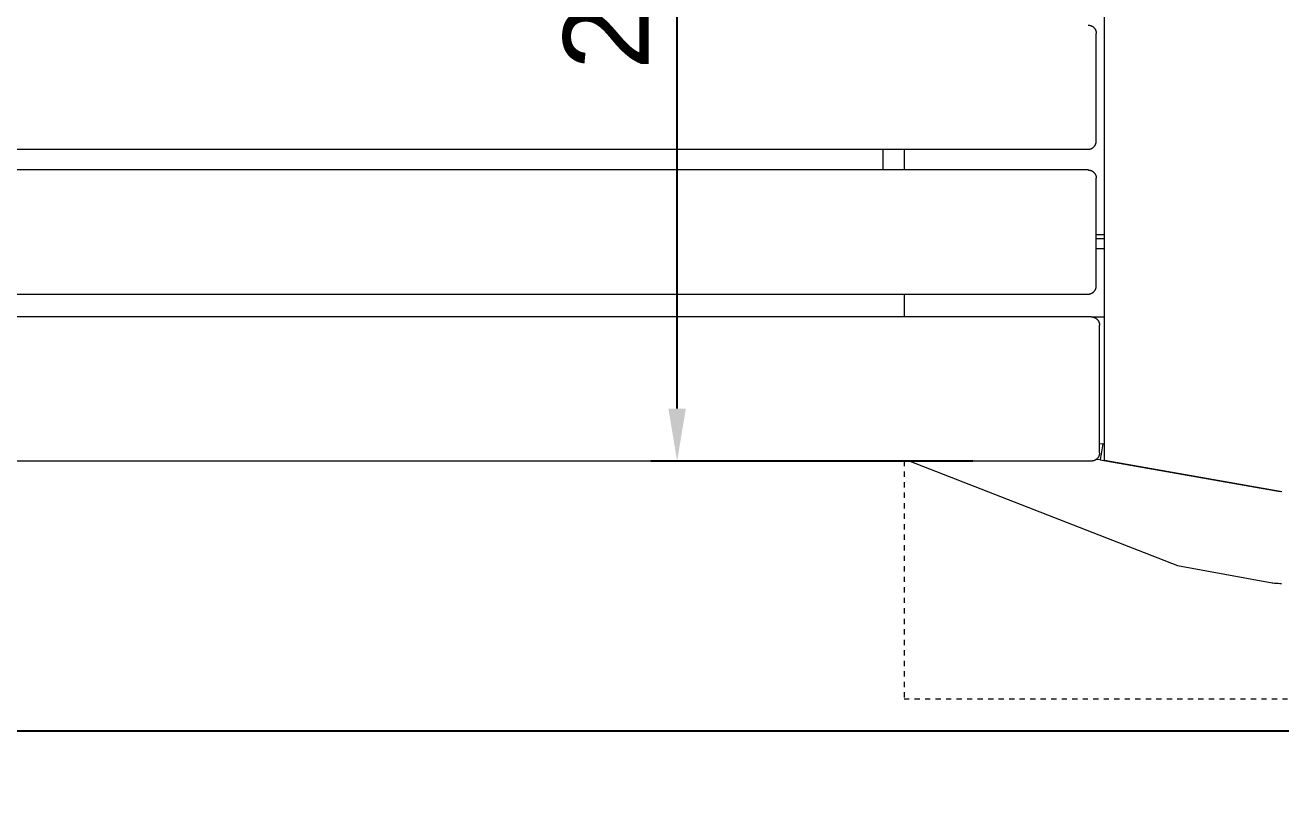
# Model space of a CAD drawing. Header units: inches. Extents: x -9 to 197, y 0 to 134.
# Drawn here: x 89.01 to 112.9, y 48.12 to 62.63 of the extents above; entities that cross this region are included whole.
import ezdxf

# ---------------------------------------------------------------- set-up
doc = ezdxf.new("R2010")
doc.units = ezdxf.units.IN
doc.linetypes.add('HIDDEN', pattern=[1.905, 1.27, -0.635])
for name, color, linetype, lineweight in [('ZANO_R', 7, 'Continuous', 0), ('ZANO_R_przerywana', 250, 'HIDDEN', 0), ('ZANO_W', 1, 'Continuous', 0)]:
    doc.layers.add(name, color=color, linetype=linetype, lineweight=lineweight)
doc.styles.get("Standard").update_dxf_attribs({"font": 'arial.ttf'})
doc.dimstyles.new('amerykanie', dxfattribs={"dimtxt": 50, "dimasz": 50, "dimexe": 0.5, "dimexo": 0.5, "dimgap": 1, "dimtad": 1, "dimdec": 0, "dimzin": 0, "dimlunit": 5, "dimtxsty": 'Standard', "dimcen": 0.09, "dimclrd": 1, "dimclre": 1, "dimclrt": 1, "dimazin": 0, "dimtfac": 1, "dimtdec": 0, "dimtmove": 0, "dimatfit": 3, "dimfxl": 1, "dimtzin": 0, "dimarcsym": 1})

# ---------------------------------------------------------------- blocks, each defined once
blk = doc.blocks.new('*D388')
at = {"layer": 'ZANO_W', "color": 1, "lineweight": -2}
for p, q in [((107.041, 76.796), (100.913, 76.796)), ((101.413, 55.34), (101.413, 75.796)), ((107.041, 54.34), (100.913, 54.34))]:
    blk.add_line(p, q, dxfattribs=at)
at = {"layer": 'ZANO_W', "color": 1}
for points in [[(101.579, 75.796), (101.246, 75.796), (101.413, 76.796)], [(101.246, 55.34), (101.579, 55.34), (101.413, 54.34)]]:
    blk.add_solid(points, dxfattribs=at)
at = {"layer": 'ZANO_W', "color": 1, "insert": (100.072, 65.568), "char_height": 1.625, "attachment_point": 5, "rotation": 90}
blk.add_mtext('22 7/16', dxfattribs=at)
blk = doc.blocks.new('*D390')
at = {"layer": 'ZANO_W', "color": 1, "lineweight": -2}
for p, q in [((-4.708, 58.238), (-4.708, 48.705)), ((125.213, 58.239), (125.213, 48.705)), ((-3.708, 49.205), (124.213, 49.205))]:
    blk.add_line(p, q, dxfattribs=at)
at = {"layer": 'ZANO_W', "color": 1}
for points in [[(-3.708, 49.372), (-3.708, 49.039), (-4.708, 49.205)], [(124.213, 49.039), (124.213, 49.372), (125.213, 49.205)]]:
    blk.add_solid(points, dxfattribs=at)
at = {"layer": 'ZANO_W', "color": 1, "insert": (60.252, 50.546), "char_height": 1.625, "attachment_point": 5}
blk.add_mtext('129 15/16', dxfattribs=at)

msp = doc.modelspace()

# ---------------------------------------------------------------- linework, layer by layer
at = {"layer": 'ZANO_R'}
for p, q in [((109.54595, 54.34991), (109.54595, 63.15362)), ((109.23097, 62.63485), (109.23635, 62.63476)), ((109.23635, 62.63476), (109.24172, 62.63448)), ((109.24172, 62.63448), (109.24708, 62.63403)), ((109.24708, 62.63403), (109.25242, 62.63339)), ((109.25242, 62.63339), (109.25773, 62.63256)), ((109.25773, 62.63256), (109.26301, 62.63156)), ((109.26301, 62.63156), (109.26826, 62.63037)), ((109.26826, 62.63037), (109.27346, 62.62901)), ((109.27346, 62.62901), (109.27861, 62.62747)), ((109.27861, 62.62747), (109.28371, 62.62576)), ((109.28371, 62.62576), (109.28875, 62.62387)), ((109.28875, 62.62387), (109.29372, 62.62181)), ((109.29372, 62.62181), (109.29861, 62.61959)), ((109.29861, 62.61959), (109.30343, 62.6172)), ((109.30343, 62.6172), (109.30816, 62.61464)), ((109.30816, 62.61464), (109.3128, 62.61192)), ((109.3128, 62.61192), (109.31735, 62.60905)), ((109.31735, 62.60905), (109.32179, 62.60603)), ((109.32179, 62.60603), (109.32613, 62.60285)), ((109.32613, 62.60285), (109.33036, 62.59953)), ((109.33036, 62.59953), (109.33447, 62.59606)), ((109.33447, 62.59606), (109.33847, 62.59246)), ((109.33847, 62.59246), (109.34233, 62.58873)), ((109.34233, 62.58873), (109.34607, 62.58486)), ((109.34607, 62.58486), (109.34967, 62.58087)), ((109.34967, 62.58087), (109.35314, 62.57675)), ((109.35314, 62.57675), (109.35646, 62.57252)), ((109.35646, 62.57252), (109.35963, 62.56818)), ((109.35963, 62.56818), (109.36266, 62.56374)), ((109.36266, 62.56374), (109.36553, 62.55919)), ((109.36553, 62.55919), (109.36825, 62.55455)), ((109.36825, 62.55455), (109.3708, 62.54982)), ((109.3708, 62.54982), (109.37319, 62.545)), ((109.37319, 62.545), (109.37542, 62.54011)), ((109.37542, 62.54011), (109.37748, 62.53514)), ((109.37748, 62.53514), (109.37937, 62.5301)), ((109.37937, 62.5301), (109.38108, 62.52501)), ((109.38108, 62.52501), (109.38262, 62.51985)), ((109.38262, 62.51985), (109.38398, 62.51465)), ((109.38398, 62.51465), (109.38517, 62.50941)), ((109.38517, 62.50941), (109.38617, 62.50412)), ((109.38617, 62.50412), (109.38699, 62.49881)), ((109.38699, 62.49881), (109.38763, 62.49347)), ((109.38763, 62.49347), (109.38809, 62.48811)), ((109.38809, 62.48811), (109.38837, 62.48274)), ((109.38837, 62.48274), (109.38846, 62.47736)), ((109.38846, 60.43003), (109.38846, 62.47736)), ((18.19535, 60.27254), (109.23097, 60.27254)), ((105.33316, 59.87882), (105.33316, 60.27254)), ((105.73002, 60.27254), (105.73002, 59.87882)), ((109.23097, 60.27254), (109.23635, 60.27263)), ((109.23635, 60.27263), (109.24172, 60.27291)), ((109.24172, 60.27291), (109.24708, 60.27337)), ((109.24708, 60.27337), (109.25242, 60.27401)), ((109.25242, 60.27401), (109.25773, 60.27483)), ((109.25773, 60.27483), (109.26301, 60.27584)), ((109.26301, 60.27584), (109.26826, 60.27702)), ((109.26826, 60.27702), (109.27346, 60.27838)), ((109.27346, 60.27838), (109.27861, 60.27992)), ((109.27861, 60.27992), (109.28371, 60.28163)), ((109.28371, 60.28163), (109.28875, 60.28352)), ((109.28875, 60.28352), (109.29372, 60.28558)), ((109.29372, 60.28558), (109.29861, 60.28781)), ((109.29861, 60.28781), (109.30343, 60.2902)), ((109.30343, 60.2902), (109.30816, 60.29275)), ((109.30816, 60.29275), (109.3128, 60.29547)), ((109.3128, 60.29547), (109.31735, 60.29834)), ((109.31735, 60.29834), (109.32179, 60.30137)), ((109.32179, 60.30137), (109.32613, 60.30454)), ((109.32613, 60.30454), (109.33036, 60.30786)), ((109.33036, 60.30786), (109.33447, 60.31133)), ((109.33447, 60.31133), (109.33847, 60.31493)), ((109.33847, 60.31493), (109.34233, 60.31867)), ((109.34233, 60.31867), (109.34607, 60.32254)), ((109.34607, 60.32254), (109.34967, 60.32653)), ((109.34967, 60.32653), (109.35314, 60.33064)), ((109.35314, 60.33064), (109.35646, 60.33487)), ((109.35646, 60.33487), (109.35963, 60.33921)), ((109.35963, 60.33921), (109.36266, 60.34365)), ((109.36266, 60.34365), (109.36553, 60.3482)), ((109.36553, 60.3482), (109.36825, 60.35284)), ((109.36825, 60.35284), (109.3708, 60.35757)), ((109.3708, 60.35757), (109.37319, 60.36239)), ((109.37319, 60.36239), (109.37542, 60.36729)), ((109.37542, 60.36729), (109.37748, 60.37225)), ((109.37748, 60.37225), (109.37937, 60.37729)), ((109.37937, 60.37729), (109.38108, 60.38239)), ((109.38108, 60.38239), (109.38262, 60.38754)), ((109.38262, 60.38754), (109.38398, 60.39274)), ((109.38398, 60.39274), (109.38517, 60.39799)), ((109.38517, 60.39799), (109.38617, 60.40327)), ((109.38617, 60.40327), (109.38699, 60.40858)), ((109.38699, 60.40858), (109.38763, 60.41392)), ((109.38763, 60.41392), (109.38809, 60.41928)), ((109.38809, 60.41928), (109.38837, 60.42465)), ((109.38837, 60.42465), (109.38846, 60.43003)), ((109.23097, 59.87882), (19.20311, 59.87882)), ((109.23097, 59.87882), (109.23635, 59.87873)), ((109.23635, 59.87873), (109.24172, 59.87846)), ((109.24172, 59.87846), (109.24708, 59.878)), ((109.24708, 59.878), (109.25242, 59.87736)), ((109.25242, 59.87736), (109.25773, 59.87653)), ((109.25773, 59.87653), (109.26301, 59.87553)), ((109.26301, 59.87553), (109.26826, 59.87435)), ((109.26826, 59.87435), (109.27346, 59.87298)), ((109.27346, 59.87298), (109.27861, 59.87144)), ((109.27861, 59.87144), (109.28371, 59.86973)), ((109.28371, 59.86973), (109.28875, 59.86784)), ((109.28875, 59.86784), (109.29372, 59.86579)), ((109.29372, 59.86579), (109.29861, 59.86356)), ((109.29861, 59.86356), (109.30343, 59.86117)), ((109.30343, 59.86117), (109.30816, 59.85861)), ((109.30816, 59.85861), (109.3128, 59.8559)), ((109.3128, 59.8559), (109.31735, 59.85302)), ((109.31735, 59.85302), (109.32179, 59.85)), ((109.32179, 59.85), (109.32613, 59.84682)), ((109.32613, 59.84682), (109.33036, 59.8435)), ((109.33036, 59.8435), (109.33447, 59.84004)), ((109.33447, 59.84004), (109.33847, 59.83643)), ((109.33847, 59.83643), (109.34233, 59.8327)), ((109.34233, 59.8327), (109.34607, 59.82883)), ((109.34607, 59.82883), (109.34967, 59.82484)), ((109.34967, 59.82484), (109.35314, 59.82072)), ((109.35314, 59.82072), (109.35646, 59.8165)), ((109.35646, 59.8165), (109.35963, 59.81216)), ((109.35963, 59.81216), (109.36266, 59.80771)), ((109.36266, 59.80771), (109.36553, 59.80316)), ((109.36553, 59.80316), (109.36825, 59.79852)), ((109.36825, 59.79852), (109.3708, 59.79379)), ((109.3708, 59.79379), (109.37319, 59.78897)), ((109.37319, 59.78897), (109.37542, 59.78408)), ((109.37542, 59.78408), (109.37748, 59.77911)), ((109.37748, 59.77911), (109.37937, 59.77408)), ((109.37937, 59.77408), (109.38108, 59.76898)), ((109.38108, 59.76898), (109.38262, 59.76383)), ((109.38262, 59.76383), (109.38398, 59.75862)), ((109.38398, 59.75862), (109.38517, 59.75338)), ((109.38517, 59.75338), (109.38617, 59.74809)), ((109.38617, 59.74809), (109.38699, 59.74278)), ((109.38699, 59.74278), (109.38763, 59.73744)), ((109.38763, 59.73744), (109.38809, 59.73208)), ((109.38809, 59.73208), (109.38837, 59.72671)), ((109.38837, 59.72671), (109.38846, 59.72134)), ((109.38846, 57.674), (109.38846, 59.72134)), ((109.54595, 58.64447), (109.38846, 58.64454)), ((109.54595, 58.56572), (109.38846, 58.5658)), ((109.38846, 58.38269), (109.54595, 58.38269)), ((109.35963, 57.58318), (109.36266, 57.58763)), ((109.36266, 57.58763), (109.36553, 57.59217)), ((109.36553, 57.59217), (109.36825, 57.59681)), ((109.36825, 57.59681), (109.3708, 57.60155)), ((109.3708, 57.60155), (109.37319, 57.60636)), ((109.37319, 57.60636), (109.37542, 57.61126)), ((109.37542, 57.61126), (109.37748, 57.61623)), ((109.37748, 57.61623), (109.37937, 57.62126)), ((109.37937, 57.62126), (109.38108, 57.62636)), ((109.38108, 57.62636), (109.38262, 57.63151)), ((109.38262, 57.63151), (109.38398, 57.63671)), ((109.38398, 57.63671), (109.38517, 57.64196)), ((109.38517, 57.64196), (109.38617, 57.64724)), ((109.38617, 57.64724), (109.38699, 57.65256)), ((109.38699, 57.65256), (109.38763, 57.65789)), ((109.38763, 57.65789), (109.38809, 57.66325)), ((109.38809, 57.66325), (109.38837, 57.66862)), ((109.38837, 57.66862), (109.38846, 57.674)), ((24.08163, 57.51651), (109.23097, 57.51651)), ((105.73002, 57.51651), (105.73002, 57.08342)), ((109.23097, 57.51651), (109.23635, 57.5166)), ((109.23635, 57.5166), (109.24172, 57.51688)), ((109.24172, 57.51688), (109.24708, 57.51734)), ((109.24708, 57.51734), (109.25242, 57.51798)), ((109.25242, 57.51798), (109.25773, 57.5188)), ((109.25773, 57.5188), (109.26301, 57.51981)), ((109.26301, 57.51981), (109.26826, 57.52099)), ((109.26826, 57.52099), (109.27346, 57.52235)), ((109.27346, 57.52235), (109.27861, 57.52389)), ((109.27861, 57.52389), (109.28371, 57.52561)), ((109.28371, 57.52561), (109.28875, 57.52749)), ((109.28875, 57.52749), (109.29372, 57.52955)), ((109.29372, 57.52955), (109.29861, 57.53178)), ((109.29861, 57.53178), (109.30343, 57.53417)), ((109.30343, 57.53417), (109.30816, 57.53672)), ((109.30816, 57.53672), (109.3128, 57.53944)), ((109.3128, 57.53944), (109.31735, 57.54231)), ((109.31735, 57.54231), (109.32179, 57.54534)), ((109.32179, 57.54534), (109.32613, 57.54851)), ((109.32613, 57.54851), (109.33036, 57.55184)), ((109.33036, 57.55184), (109.33447, 57.5553)), ((109.33447, 57.5553), (109.33847, 57.5589)), ((109.33847, 57.5589), (109.34233, 57.56264)), ((109.34233, 57.56264), (109.34607, 57.56651)), ((109.34607, 57.56651), (109.34967, 57.5705)), ((109.34967, 57.5705), (109.35314, 57.57461)), ((109.35314, 57.57461), (109.35646, 57.57884)), ((109.35646, 57.57884), (109.35963, 57.58318)), ((109.29301, 57.08342), (24.08163, 57.08342)), ((109.29301, 57.08342), (109.54595, 57.08342)), ((109.29301, 57.08342), (109.29839, 57.08333)), ((109.29839, 57.08333), (109.30376, 57.08306)), ((109.30376, 57.08306), (109.30912, 57.0826)), ((109.30912, 57.0826), (109.31445, 57.08196)), ((109.31445, 57.08196), (109.31977, 57.08113)), ((109.31977, 57.08113), (109.32505, 57.08013)), ((109.32505, 57.08013), (109.3303, 57.07894)), ((109.3303, 57.07894), (109.3355, 57.07758)), ((109.3355, 57.07758), (109.34065, 57.07604)), ((109.34065, 57.07604), (109.34575, 57.07433)), ((109.34575, 57.07433), (109.35079, 57.07244)), ((109.35079, 57.07244), (109.35575, 57.07038)), ((109.35575, 57.07038), (109.36065, 57.06816)), ((109.36065, 57.06816), (109.36546, 57.06577)), ((109.36546, 57.06577), (109.3702, 57.06321)), ((109.3702, 57.06321), (109.37484, 57.0605)), ((109.37484, 57.0605), (109.37938, 57.05762)), ((109.37938, 57.05762), (109.38383, 57.0546)), ((109.38383, 57.0546), (109.38817, 57.05142)), ((109.38817, 57.05142), (109.3924, 57.0481)), ((109.3924, 57.0481), (109.39651, 57.04464)), ((109.39651, 57.04464), (109.4005, 57.04103)), ((109.4005, 57.04103), (109.40437, 57.0373)), ((109.40437, 57.0373), (109.40811, 57.03343)), ((109.40811, 57.03343), (109.41171, 57.02944)), ((109.41171, 57.02944), (109.41517, 57.02532)), ((109.41517, 57.02532), (109.4185, 57.02109)), ((109.4185, 57.02109), (109.42167, 57.01676)), ((109.42167, 57.01676), (109.4247, 57.01231)), ((109.4247, 57.01231), (109.42757, 57.00776)), ((109.42757, 57.00776), (109.43029, 57.00312)), ((109.43029, 57.00312), (109.43284, 56.99839)), ((109.43284, 56.99839), (109.43523, 56.99357)), ((109.43523, 56.99357), (109.43746, 56.98868)), ((109.43746, 56.98868), (109.43952, 56.98371)), ((109.43952, 56.98371), (109.4414, 56.97867)), ((109.4414, 56.97867), (109.44312, 56.97358)), ((109.44312, 56.97358), (109.44466, 56.96842)), ((109.44466, 56.96842), (109.44602, 56.96322)), ((109.44602, 56.96322), (109.4472, 56.95798)), ((109.4472, 56.95798), (109.44821, 56.95269)), ((109.44821, 56.95269), (109.44903, 56.94738)), ((109.44903, 56.94738), (109.44967, 56.94204)), ((109.44967, 56.94204), (109.45013, 56.93668)), ((109.45013, 56.93668), (109.45041, 56.93131)), ((109.45041, 56.93131), (109.4505, 56.92594)), ((109.4505, 54.49776), (109.4505, 56.92594)), ((109.44967, 54.48166), (109.44903, 54.47632)), ((109.45013, 54.48702), (109.44967, 54.48166)), ((109.45041, 54.49239), (109.45013, 54.48702)), ((109.4505, 54.49776), (109.45041, 54.49239)), ((109.4505, 54.67501), (109.51511, 54.6702)), ((109.51511, 54.6702), (109.46055, 54.36156)), ((109.54595, 54.66477), (109.51511, 54.6702)), ((109.29301, 54.34028), (11.23011, 54.34028)), ((105.8392, 54.34028), (110.93279, 52.35063)), ((109.29839, 54.34037), (109.29301, 54.34028)), ((109.30376, 54.34064), (109.29839, 54.34037)), ((109.30912, 54.3411), (109.30376, 54.34064)), ((109.31445, 54.34174), (109.30912, 54.3411)), ((109.31977, 54.34257), (109.31445, 54.34174)), ((109.32505, 54.34357), (109.31977, 54.34257)), ((109.3303, 54.34475), (109.32505, 54.34357)), ((109.3355, 54.34612), (109.3303, 54.34475)), ((109.34065, 54.34765), (109.3355, 54.34612)), ((109.34575, 54.34937), (109.34065, 54.34765)), ((109.35079, 54.35126), (109.34575, 54.34937)), ((109.35575, 54.35331), (109.35079, 54.35126)), ((109.36065, 54.35554), (109.35575, 54.35331)), ((109.36546, 54.35793), (109.36065, 54.35554)), ((109.3702, 54.36049), (109.36546, 54.35793)), ((109.37484, 54.3632), (109.3702, 54.36049)), ((109.37938, 54.36607), (109.37484, 54.3632)), ((109.38383, 54.3691), (109.37938, 54.36607)), ((109.46055, 54.36156), (109.38145, 54.36746)), ((109.38817, 54.37228), (109.38383, 54.3691)), ((109.3924, 54.3756), (109.38817, 54.37228)), ((109.39651, 54.37906), (109.3924, 54.3756)), ((109.4005, 54.38267), (109.39651, 54.37906)), ((109.40437, 54.3864), (109.4005, 54.38267)), ((109.40811, 54.39027), (109.40437, 54.3864)), ((109.41171, 54.39426), (109.40811, 54.39027)), ((109.41517, 54.39837), (109.41171, 54.39426)), ((109.4185, 54.4026), (109.41517, 54.39837)), ((109.42167, 54.40694), (109.4185, 54.4026)), ((109.4247, 54.41139), (109.42167, 54.40694)), ((109.42757, 54.41593), (109.4247, 54.41139)), ((109.43029, 54.42058), (109.42757, 54.41593)), ((109.43284, 54.42531), (109.43029, 54.42058)), ((109.43523, 54.43012), (109.43284, 54.42531)), ((109.43746, 54.43502), (109.43523, 54.43012)), ((109.43952, 54.43999), (109.43746, 54.43502)), ((109.4414, 54.44502), (109.43952, 54.43999)), ((109.44312, 54.45012), (109.4414, 54.44502)), ((109.44466, 54.45527), (109.44312, 54.45012)), ((109.44602, 54.46048), (109.44466, 54.45527)), ((109.4472, 54.46572), (109.44602, 54.46048)), ((109.44821, 54.471), (109.4472, 54.46572)), ((109.44903, 54.47632), (109.44821, 54.471)), ((109.46055, 54.36156), (112.88949, 53.75847)), ((112.88952, 53.75886), (109.54595, 54.34991)), ((112.92007, 53.75226), (112.88949, 53.75847)), ((110.93279, 52.35063), (112.73798, 52.02668)), ((112.73798, 52.02668), (112.75005, 52.0247)), ((112.75005, 52.0247), (112.78239, 52.02015)), ((112.78239, 52.02015), (112.81487, 52.01671)), ((112.81487, 52.01671), (112.84744, 52.0144)), ((112.84744, 52.0144), (112.88008, 52.01321)), ((112.88008, 52.01321), (112.91274, 52.01314))]:
    msp.add_line(p, q, dxfattribs=at)
at = {"layer": 'ZANO_R_przerywana', "ltscale": 0.05}
for p, q in [((105.73002, 54.34028), (105.73002, 49.81932)), ((105.73002, 49.81932), (119.51016, 49.81932))]:
    msp.add_line(p, q, dxfattribs=at)

# ---------------------------------------------------------------- dimensions: what is measured, and where the dimension line sits
at = {"layer": 'ZANO_W'}
dim = msp.add_linear_dim(base=(101.412647, 76.795833), p1=(107.541234, 54.340275), p2=(107.541234, 76.795833), angle=90, dimstyle='amerykanie', override={"dimtxt": 1.625, "dimasz": 1, "dimgap": 0.5, "dimdec": 4, "dimaunit": 1, "dimadec": 1, "dimtdec": 4, "dimtmove": 1, "dimfrac": 2}, dxfattribs=at)
dim.commit()
dim.dimension.update_dxf_attribs({"geometry": '*D388', "text_midpoint": (100.072436, 65.568054)})
dim = msp.add_linear_dim(base=(125.21308, 49.20535), p1=(-4.70822, 58.73822), p2=(125.21308, 58.73887), dimstyle='amerykanie', override={"dimtxt": 1.625, "dimasz": 1, "dimgap": 0.5, "dimdec": 4, "dimaunit": 1, "dimadec": 1, "dimtdec": 4, "dimtmove": 1, "dimfrac": 2}, dxfattribs=at)
dim.commit()
dim.dimension.update_dxf_attribs({"geometry": '*D390', "text_midpoint": (60.25243, 50.54556)})

doc.saveas('drawing.dxf')
